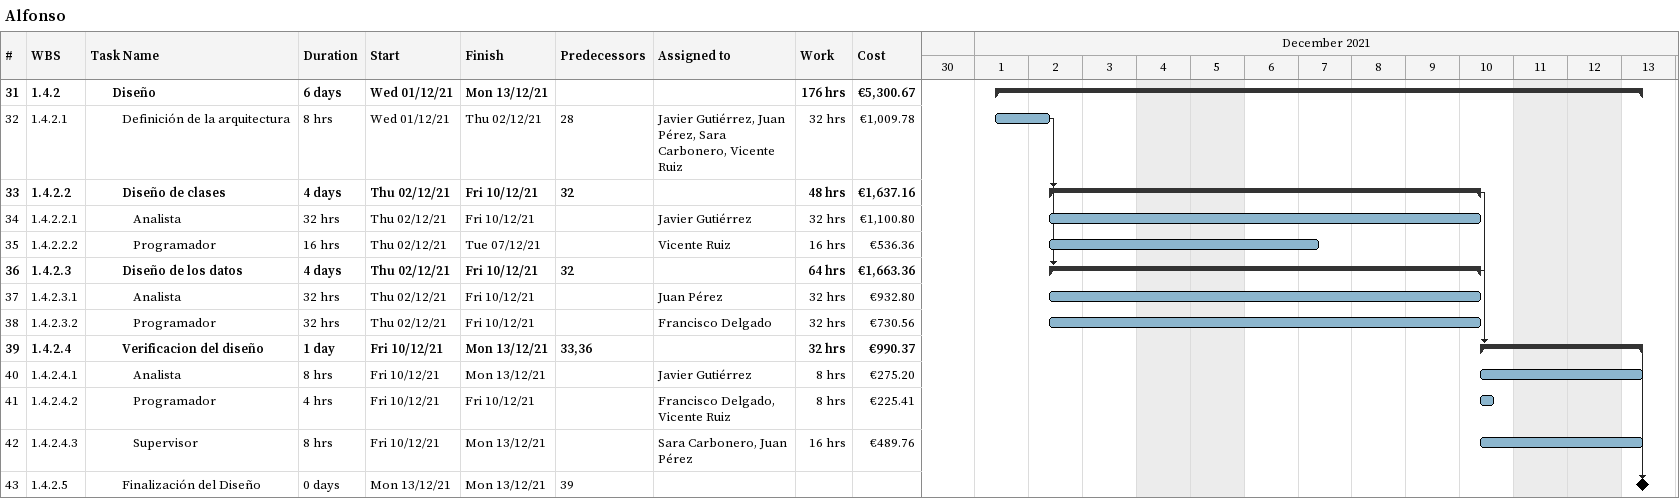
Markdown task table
Alfonso

| ID | WBS | Task | Duration | Start | Finish | Predecessors | Resources | Work (h) | Cost (€) |
|---|---|---|---|---|---|---|---|---|---|
| 31 | 1.4.2 | **Diseño** | 6d | 2021-12-01 | 2021-12-13 |  |  | 176 | 5300.67 |
| 32 | 1.4.2.1 | Definición de la arquitectura | 8h | 2021-12-01 | 2021-12-02 | 28 | Javier Gutiérrez, Juan Pérez, Sara Carbonero, Vicente Ruiz | 32 | 1009.78 |
| 33 | 1.4.2.2 | **Diseño de clases** | 4d | 2021-12-02 | 2021-12-10 | 32 |  | 48 | 1637.16 |
| 34 | 1.4.2.2.1 | Analista | 32h | 2021-12-02 | 2021-12-10 |  | Javier Gutiérrez | 32 | 1100.80 |
| 35 | 1.4.2.2.2 | Programador | 16h | 2021-12-02 | 2021-12-07 |  | Vicente Ruiz | 16 | 536.36 |
| 36 | 1.4.2.3 | **Diseño de los datos** | 4d | 2021-12-02 | 2021-12-10 | 32 |  | 64 | 1663.36 |
| 37 | 1.4.2.3.1 | Analista | 32h | 2021-12-02 | 2021-12-10 |  | Juan Pérez | 32 | 932.80 |
| 38 | 1.4.2.3.2 | Programador | 32h | 2021-12-02 | 2021-12-10 |  | Francisco Delgado | 32 | 730.56 |
| 39 | 1.4.2.4 | **Verificacion del diseño** | 1d | 2021-12-10 | 2021-12-13 | 33, 36 |  | 32 | 990.37 |
| 40 | 1.4.2.4.1 | Analista | 8h | 2021-12-10 | 2021-12-13 |  | Javier Gutiérrez | 8 | 275.20 |
| 41 | 1.4.2.4.2 | Programador | 4h | 2021-12-10 | 2021-12-10 |  | Francisco Delgado, Vicente Ruiz | 8 | 225.41 |
| 42 | 1.4.2.4.3 | Supervisor | 8h | 2021-12-10 | 2021-12-13 |  | Sara Carbonero, Juan Pérez | 16 | 489.76 |
| 43 | 1.4.2.5 | Finalización del Diseño | 0d | 2021-12-13 | 2021-12-13 | 39 |  |  |  |
